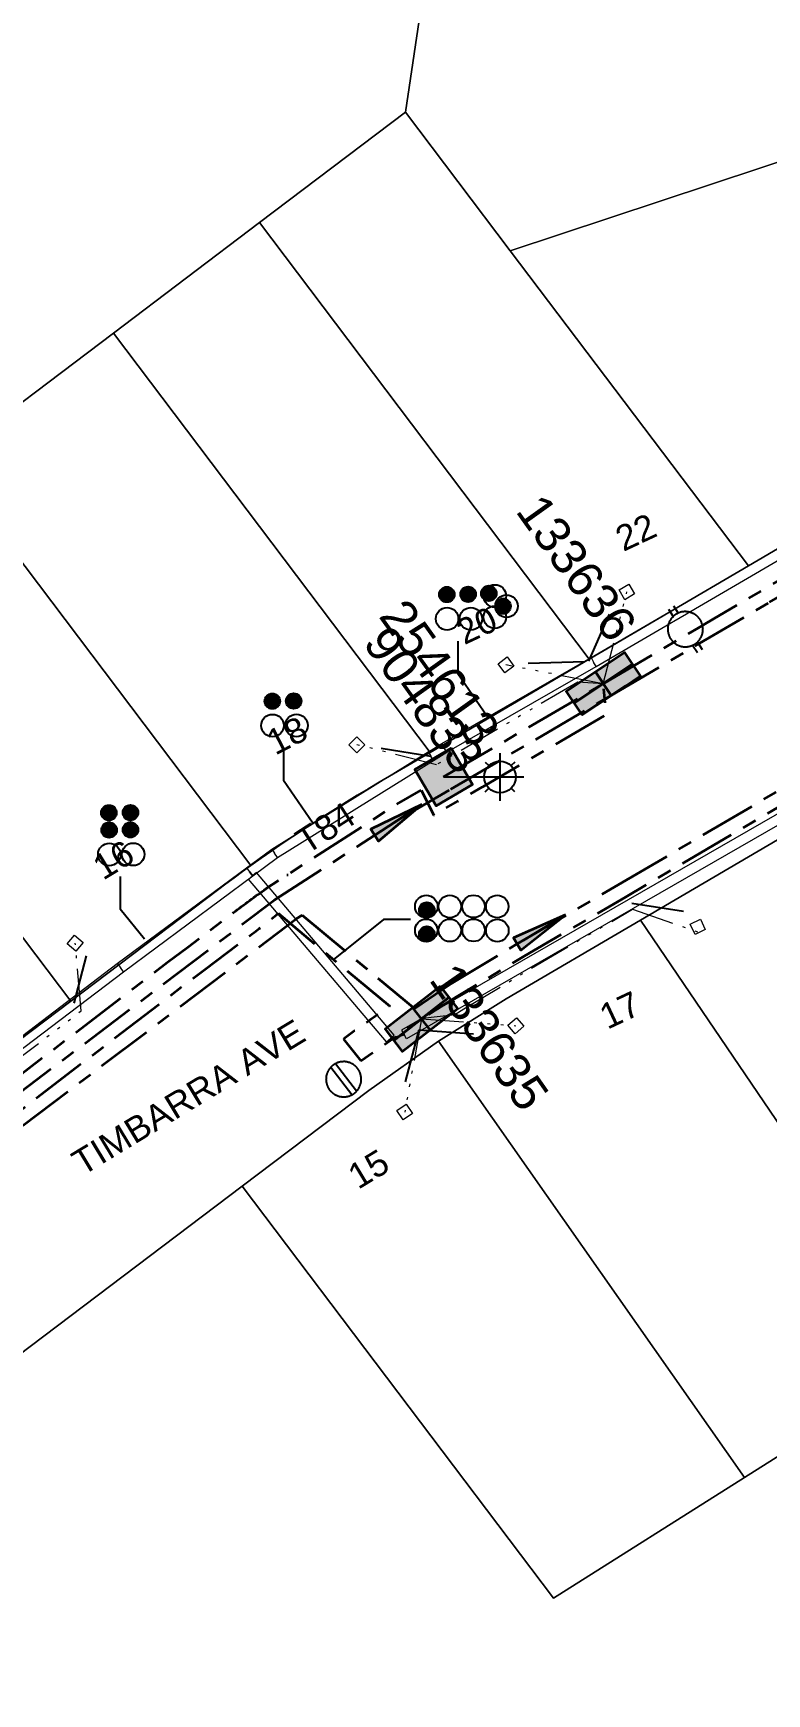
# Model space of a CAD drawing. Header units: metres. Extents: x 308278 to 310511, y 6271134 to 6272874.
# Drawn here: x 309153.4 to 309205.5, y 6272059.5 to 6272177.5 of the extents above; entities that cross this region are included whole.
import ezdxf
from ezdxf.enums import TextEntityAlignment as Align

# ---------------------------------------------------------------- set-up
doc = ezdxf.new("R2010")
doc.units = ezdxf.units.M
doc.set_wipeout_variables(frame=1)
for name, pattern in [('Cable Exist UG', [7, 4, -1, 1, -1]), ('DOT', [6.35, 0, -6.35]), ('PHANTOMX2', [6.6, 3, -0.75, 0.2, -0.75, 0.2, -0.75, 0.2, -0.75])]:
    doc.linetypes.add(name, pattern=pattern)
doc.layers.get('0').update_dxf_attribs({"color": 6})
for name, color, linetype, lineweight in [('_User Miscellaneous1', 30, 'Continuous', 13), ('_User_HV_Exist', 1, 'Continuous', 35), ('_User_LV_Exist', 5, 'Continuous', 35), ('_User_SL_Exist', 4, 'Continuous', 35), ('Cadastre Developer_SP_NEW', 92, 'Continuous', 15), ('Cadastre Land Parcels_SP_EXT', 118, 'Continuous', 15), ('Cadastre Roads_SP_EXT', 218, 'Continuous', 15), ('Mains_HV_EXT', 13, 'Continuous', 25), ('Mains_LV_EXT', 163, 'Continuous', 25), ('Mains_LV_SL_EXT', 135, 'Continuous', 25), ('Services_SP_EXT', 42, 'PHANTOMX2', 20)]:
    doc.layers.add(name, color=color, linetype=linetype, lineweight=lineweight)
for name, color, linetype in [('Duct_SP_EXT', 30, 'Continuous'), ('Equip_LV_EXT', 7, 'Continuous'), ('Equip_SP_SL_EXT', 7, 'Continuous'), ('SupportsUG_SP_LV_EXT', 7, 'Continuous'), ('SupportsUG_SP_LV_SL_EXT', 7, 'Continuous'), ('Trench_SP_EXT', 7, 'Continuous')]:
    doc.layers.add(name, color=color, linetype=linetype)
doc.styles.add('COLUMN_LABEL', font='arial.ttf', dxfattribs={"height": 2})
doc.styles.add('iecARIAL', font='arial.ttf', dxfattribs={"height": 2})
doc.styles.add('POLE_LABEL', font='arial.ttf', dxfattribs={"height": 2})
doc.styles.add('SL_LABEL', font='arial.ttf', dxfattribs={"height": 2})
doc.styles.get("Standard").update_dxf_attribs({"font": 'arial.ttf'})

# ---------------------------------------------------------------- blocks, each defined once
blk = doc.blocks.new('COLUMN_EXT')
blk.add_hatch(color=256).paths.add_polyline_path([(1.5, -1.5), (1.5, 1.5), (-1.5, 1.5), (-1.5, -1.5)])
blk.add_lwpolyline([(1.5, 1.5), (-1.5, 1.5), (-1.5, -1.5), (1.5, -1.5)], close=True)
at = {"flags": 9}
for tag, p in [('STREETNAME', (-1.81, 1.6)), ('LOCATION', (-1.81, 1.4)), ('SUBURB', (-1.81, 1.8)), ('LEGEND', (-1.81, 1.2)), ('NOTES', (-1.81, 2)), ('COLUMN_TYPE', (-1.81, 0.4)), ('OWNED_BY', (-1.81, 0.6)), ('USAGE', (-1.81, 1)), ('STATE', (-1.81, 0.8))]:
    blk.add_attdef(tag, text='', height=0.2, rotation=180, dxfattribs=at).set_placement(p, align=Align.MIDDLE_LEFT)
at = {"flags": 1}
blk.add_attdef('Z', (-1.81, 2.35), '', height=0.2, rotation=180, dxfattribs=at)
at = {"flags": 9}
for tag, style, p in [('STRUCTURE_PLANT_NUMBER', 'POLE_LABEL', (-1.81, -0.03)), ('STREET_CODE', 'COLUMN_LABEL', (-1.81, 0.2))]:
    blk.add_attdef(tag, text='', height=0.2, rotation=180, dxfattribs=dict(at, style=style)).set_placement(p, align=Align.MIDDLE_LEFT)
at = {"style": 'COLUMN_LABEL', "width": 0.9, "flags": 8}
blk.add_attdef('ASSET_NUM', text='', height=2, rotation=270, dxfattribs=at).set_placement((2, -4), align=Align.MIDDLE_LEFT)
blk = doc.blocks.new('PILLAR_EXT')
blk.add_hatch(color=256).paths.add_polyline_path([(-2.5, 1), (-2.5, -1), (2.5, -1), (2.5, 1)])
for p, q in [((-2.5, 0), (2.5, 0)), ((0, 1), (0, -1))]:
    blk.add_line(p, q)
at = {"ltscale": 10}
blk.add_line((2.5, 0), (-2.5, 0), dxfattribs=at)
blk.add_lwpolyline([(-2.5, -1), (-1.25, -1), (1.25, -1), (2.5, -1), (2.5, 1), (-2.5, 1)], close=True)
at = {"width": 0.9, "flags": 8}
blk.add_attdef('ASSET_NUM', text='', height=2, rotation=90, dxfattribs=at).set_placement((-2, 4), align=Align.MIDDLE_LEFT)
for tag, p, flags in [('OWNED_BY', (0, -0.2), 9), ('STATE', (0, -0.4), 9), ('SUPPORT_TYPE', (0, -0.6), 9), ('USAGE', (0, -0.8), 9), ('LEGEND', (0, -1), 9), ('LOCATION', (0, -1.2), 9), ('STREETNAME', (0, -1.8), 9), ('SUBURB', (0, -2), 1), ('NOTES', (0, -1.4), 9), ('PARENT', (0, -1.6), 9)]:
    blk.add_attdef(tag, p, '', height=0.2, dxfattribs=dict(flags=flags))
blk = doc.blocks.new('DUCT_EXT')
blk.add_circle((0, 0.8), 0.8)
at = {"flags": 1}
blk.add_attdef('Z', (0, 0), '', height=0.2, dxfattribs=at)
at = {"flags": 9}
for tag, p in [('DUCT_CODE', (0, 0)), ('XSECT_TYPE', (0, -0.2)), ('STATE', (0, -0.6)), ('FB_REFERENCE', (0, -0.4)), ('NOTES', (0, -0.8))]:
    blk.add_attdef(tag, text='', height=0.2, dxfattribs=at).set_placement(p, align=Align.MIDDLE_LEFT)
blk = doc.blocks.new('*U479')
at = {"transparency": 33554687, "flags": 9}
for tag, p in [('LRATECODE', (-7.4, 0)), ('LOUTREACHVOCAB', (-7.2, 0)), ('LOUTREACH', (-7, 0)), ('LANTNUMBER', (-6.6, 0)), ('LNEW', (-6.4, 0)), ('LMASTVOCAB', (-6.2, 0)), ('LMAST', (-6, 0)), ('LLAMPVOCAB', (-5.8, 0)), ('LLAMP', (-5.6, 0)), ('LEXIST', (-5.4, 0)), ('LCHARGE3PERCENT', (-5.2, 0)), ('LCHARGE3', (-5, 0)), ('LCHARGE2PERCENT', (-4.8, 0)), ('LCHARGE2', (-4.6, 0)), ('LCHARGE1PERCENT', (-4.4, 0)), ('LCHARGE1', (-4.2, 0)), ('LCATEGORY', (-4, 0)), ('LBRACKETVOCAB', (-3.8, 0)), ('LBRACKET', (-3.6, 0)), ('LKINGHEIGHT', (-3.4, 0)), ('CREPLACE', (-3.2, 0)), ('CREMOVE', (-3, 0)), ('CNUMBER', (-2.8, 0)), ('CNEW', (-2.6, 0)), ('CEXIST', (-2.4, 0)), ('USAGE', (-2.2, 0)), ('STATE', (-2, 0)), ('OWNED_BY', (-1.8, 0)), ('ORIENTATION', (-1.6, 0)), ('OPERATING_VOLTAGE', (-1.4, 0)), ('NO_PHASES', (-1.2, 0)), ('LANTERN_TYPE', (-1, 0)), ('LANTERN_PURPOSE', (-0.8, 0)), ('CONTROL_TYPE', (-0.6, 0)), ('CONSTRUCTED_VOLTAGE', (-0.4, 0))]:
    blk.add_attdef(tag, text='', height=0.001, rotation=270, dxfattribs=at).set_placement(p, align=Align.MIDDLE_LEFT)
at = {"transparency": 33554687, "style": 'SL_LABEL', "flags": 9}
blk.add_attdef('STREET_CODE', text='', height=0.001, rotation=270, dxfattribs=at).set_placement((0, 0), align=Align.MIDDLE_LEFT)
at = {"transparency": 33554687, "flags": 1}
blk.add_attdef('Z', (0, 0), '', height=0.001, rotation=270, dxfattribs=at)
at = {"transparency": 33554687, "width": 0.9}
blk.add_attdef('LNUMBER', text='', height=1, dxfattribs=at).set_placement((7, -1), align=Align.MIDDLE_LEFT)
at = {"transparency": 33554687, "flags": 9}
for tag, p in [('LREMOVE', (0, -7.6)), ('LREPLACE', (0, -7.8)), ('LTYPE', (0, -8)), ('LTYPEVOCAB', (0, -8.2)), ('LEGEND', (0, -8.4)), ('SUBURB', (0, -8.6)), ('STREETNAME', (0, -8.8)), ('LOCATION', (0, -9)), ('NOTES', (0, -9.2)), ('MAINTAINED_BY', (0, -9.86))]:
    blk.add_attdef(tag, text='', height=0.001, dxfattribs=at).set_placement(p, align=Align.MIDDLE_LEFT)
blk.add_attdef('OPERATED_BY', (0, -9.61), '', height=0.001, dxfattribs=at)
at = {"linetype": 'DOT', "transparency": 33554687}
blk.add_wipeout([(5.69, 0), (5.06, -1.06), (4, -1.69), (2.94, -1.06), (2.31, 0), (2.94, 1.06), (4, 1.69), (5.06, 1.06)], dxfattribs=at)
at = {"transparency": 33554687}
for p, q in [((4, 1.69), (4, 0)), ((0, 0), (4, 0)), ((2.94, 1.06), (3.2, 0.8)), ((5.06, 1.06), (4.8, 0.8)), ((2.94, -1.06), (3.2, -0.8)), ((4, 0), (5.69, 0)), ((4, 0), (4, -1.69)), ((5.06, -1.06), (4.8, -0.8))]:
    blk.add_line(p, q, dxfattribs=at)
blk.add_circle((4, 0), 1.12, dxfattribs=at)
blk = doc.blocks.new('CCP_EXT')
at = {"flags": 9}
for tag, p in [('STATE', (0, -1.8)), ('LEGEND', (0, -1.4)), ('LIFE_SUPPORT', (0, -1.6)), ('NOTES', (0, -2))]:
    blk.add_attdef(tag, text='', height=0.2, dxfattribs=at).set_placement(p, align=Align.MIDDLE_LEFT)
at = {"transparency": 33554687}
blk.add_wipeout([(0, 0.57), (0.57, 0), (0, -0.57), (-0.57, 0)], dxfattribs=at)
blk.add_lwpolyline([(-0.57, 0), (0, 0.57), (0.57, 0), (0, -0.57), (-0.57, 0)])
at = {"flags": 1}
blk.add_attdef('Z', (0, 0), '', height=0.2, dxfattribs=at)
at = {"flags": 9}
for tag, p in [('CCP_TYPE', (0, 0)), ('CONSTRUCTED_VOLTAGE', (0, -0.2)), ('OPERATING_VOLTAGE', (0, -0.6)), ('ORIENTATION', (0, -0.8)), ('OWNED_BY', (0, -1)), ('NO_PHASES', (0, -0.4)), ('USAGE', (0, -1.2))]:
    blk.add_attdef(tag, text='', height=0.2, dxfattribs=at).set_placement(p, align=Align.MIDDLE_LEFT)
blk = doc.blocks.new('LV_UG_LINKS_CLOSED_EXT')
at = {"layer": 'Equip_LV_EXT'}
for tag, flags, p in [('ACTUAL_STATUS', 9, (3, -2)), ('CONSTRUCTED_VOLTAGE', 9, (3, -2.2)), ('NO_PHASES', 9, (3, -2.4)), ('OPERATING_VOLTAGE', 9, (3, -2.6)), ('ORIENTATION', 9, (3, -2.8)), ('STATE', 9, (3, -3)), ('SWITCH_TYPE', 9, (3, -3.2)), ('USAGE', 9, (3, -3.4)), ('NOTES', 9, (3, -3.6)), ('OWNED_BY', 9, (3, -3.8)), ('OPERATED_BY', 9, (3, -4)), ('TYPE', 9, (3, -4.6)), ('Z', 1, (3, -4.8)), ('MAINTAINED_BY', 9, (3, -4.2)), ('NUMBER_OF_PHASES', 9, (3, -4.4))]:
    blk.add_attdef(tag, text='', height=0.2, dxfattribs=dict(at, flags=flags)).set_placement(p, align=Align.MIDDLE_LEFT)
at = {"transparency": 33554687}
blk.add_wipeout([(4, 1.25), (3.97, 1.25), (3.94, 1.25), (3.91, 1.25), (3.88, 1.24), (3.85, 1.24), (3.82, 1.24), (3.79, 1.23), (3.76, 1.23), (3.73, 1.22), (3.7, 1.21), (3.67, 1.2), (3.64, 1.2), (3.61, 1.19), (3.58, 1.18), (3.55, 1.17), (3.52, 1.15), (3.49, 1.14), (3.47, 1.13), (3.44, 1.12), (3.41, 1.1), (3.38, 1.09), (3.36, 1.07), (3.33, 1.06), (3.31, 1.04), (3.28, 1.02), (3.26, 1), (3.23, 0.99), (3.21, 0.97), (3.18, 0.95), (3.16, 0.93), (3.14, 0.91), (3.12, 0.88), (3.09, 0.86), (3.07, 0.84), (3.05, 0.82), (3.03, 0.79), (3.01, 0.77), (3, 0.74), (2.98, 0.72), (2.96, 0.69), (2.94, 0.67), (2.93, 0.64), (2.91, 0.62), (2.9, 0.59), (2.88, 0.56), (2.87, 0.53), (2.86, 0.51), (2.85, 0.48), (2.83, 0.45), (2.82, 0.42), (2.81, 0.39), (2.8, 0.36), (2.8, 0.33), (2.79, 0.3), (2.78, 0.27), (2.77, 0.24), (2.77, 0.21), (2.76, 0.18), (2.76, 0.15), (2.76, 0.12), (2.75, 0.09), (2.75, 0.06), (2.75, 0.03), (2.75, 0), (2.75, -0.03), (2.75, -0.06), (2.75, -0.09), (2.76, -0.12), (2.76, -0.15), (2.76, -0.18), (2.77, -0.21), (2.77, -0.24), (2.78, -0.27), (2.79, -0.3), (2.8, -0.33), (2.8, -0.36), (2.81, -0.39), (2.82, -0.42), (2.83, -0.45), (2.85, -0.48), (2.86, -0.51), (2.87, -0.53), (2.88, -0.56), (2.9, -0.59), (2.91, -0.62), (2.93, -0.64), (2.94, -0.67), (2.96, -0.69), (2.98, -0.72), (3, -0.74), (3.01, -0.77), (3.03, -0.79), (3.05, -0.82), (3.07, -0.84), (3.09, -0.86), (3.12, -0.88), (3.14, -0.91), (3.16, -0.93), (3.18, -0.95), (3.21, -0.97), (3.23, -0.99), (3.26, -1), (3.28, -1.02), (3.31, -1.04), (3.33, -1.06), (3.36, -1.07), (3.38, -1.09), (3.41, -1.1), (3.44, -1.12), (3.47, -1.13), (3.49, -1.14), (3.52, -1.15), (3.55, -1.17), (3.58, -1.18), (3.61, -1.19), (3.64, -1.2), (3.67, -1.2), (3.7, -1.21), (3.73, -1.22), (3.76, -1.23), (3.79, -1.23), (3.82, -1.24), (3.85, -1.24), (3.88, -1.24), (3.91, -1.25), (3.94, -1.25), (3.97, -1.25), (4, -1.25), (4.03, -1.25), (4.06, -1.25), (4.09, -1.25), (4.12, -1.24), (4.15, -1.24), (4.18, -1.24), (4.21, -1.23), (4.24, -1.23), (4.27, -1.22), (4.3, -1.21), (4.33, -1.2), (4.36, -1.2), (4.39, -1.19), (4.42, -1.18), (4.45, -1.17), (4.48, -1.15), (4.51, -1.14), (4.53, -1.13), (4.56, -1.12), (4.59, -1.1), (4.62, -1.09), (4.64, -1.07), (4.67, -1.06), (4.69, -1.04), (4.72, -1.02), (4.74, -1), (4.77, -0.99), (4.79, -0.97), (4.82, -0.95), (4.84, -0.93), (4.86, -0.91), (4.88, -0.88), (4.91, -0.86), (4.93, -0.84), (4.95, -0.82), (4.97, -0.79), (4.99, -0.77), (5, -0.74), (5.02, -0.72), (5.04, -0.69), (5.06, -0.67), (5.07, -0.64), (5.09, -0.62), (5.1, -0.59), (5.12, -0.56), (5.13, -0.53), (5.14, -0.51), (5.15, -0.48), (5.17, -0.45), (5.18, -0.42), (5.19, -0.39), (5.2, -0.36), (5.2, -0.33), (5.21, -0.3), (5.22, -0.27), (5.23, -0.24), (5.23, -0.21), (5.24, -0.18), (5.24, -0.15), (5.24, -0.12), (5.25, -0.09), (5.25, -0.06), (5.25, -0.03), (5.25, 0), (5.25, 0.03), (5.25, 0.06), (5.25, 0.09), (5.24, 0.12), (5.24, 0.15), (5.24, 0.18), (5.23, 0.21), (5.23, 0.24), (5.22, 0.27), (5.21, 0.3), (5.2, 0.33), (5.2, 0.36), (5.19, 0.39), (5.18, 0.42), (5.17, 0.45), (5.15, 0.48), (5.14, 0.51), (5.13, 0.53), (5.12, 0.56), (5.1, 0.59), (5.09, 0.62), (5.07, 0.64), (5.06, 0.67), (5.04, 0.69), (5.02, 0.72), (5, 0.74), (4.99, 0.77), (4.97, 0.79), (4.95, 0.82), (4.93, 0.84), (4.91, 0.86), (4.88, 0.88), (4.86, 0.91), (4.84, 0.93), (4.82, 0.95), (4.79, 0.97), (4.77, 0.99), (4.74, 1), (4.72, 1.02), (4.69, 1.04), (4.67, 1.06), (4.64, 1.07), (4.62, 1.09), (4.59, 1.1), (4.56, 1.12), (4.53, 1.13), (4.51, 1.14), (4.48, 1.15), (4.45, 1.17), (4.42, 1.18), (4.39, 1.19), (4.36, 1.2), (4.33, 1.2), (4.3, 1.21), (4.27, 1.22), (4.24, 1.23), (4.21, 1.23), (4.18, 1.24), (4.15, 1.24), (4.12, 1.24), (4.09, 1.25), (4.06, 1.25), (4.03, 1.25)], dxfattribs=at).dxf.layer = 'Equip_LV_EXT'
at = {"layer": 'Equip_LV_EXT'}
for p, q in [((3.79, 1.23), (3.79, -1.23)), ((4.21, 1.23), (4.21, -1.23))]:
    blk.add_line(p, q, dxfattribs=at)
at = {"layer": 'Equip_LV_EXT', "flags": 128}
blk.add_lwpolyline([(4, 1.25), (3.97, 1.25), (3.94, 1.25), (3.91, 1.25), (3.88, 1.24), (3.85, 1.24), (3.82, 1.24), (3.79, 1.23), (3.76, 1.23), (3.73, 1.22), (3.7, 1.21), (3.67, 1.2), (3.64, 1.2), (3.61, 1.19), (3.58, 1.18), (3.55, 1.17), (3.52, 1.15), (3.49, 1.14), (3.47, 1.13), (3.44, 1.12), (3.41, 1.1), (3.38, 1.09), (3.36, 1.07), (3.33, 1.06), (3.31, 1.04), (3.28, 1.02), (3.26, 1), (3.23, 0.99), (3.21, 0.97), (3.18, 0.95), (3.16, 0.93), (3.14, 0.91), (3.12, 0.88), (3.09, 0.86), (3.07, 0.84), (3.05, 0.82), (3.03, 0.79), (3.01, 0.77), (3, 0.74), (2.98, 0.72), (2.96, 0.69), (2.94, 0.67), (2.93, 0.64), (2.91, 0.62), (2.9, 0.59), (2.88, 0.56), (2.87, 0.53), (2.86, 0.51), (2.85, 0.48), (2.83, 0.45), (2.82, 0.42), (2.81, 0.39), (2.8, 0.36), (2.8, 0.33), (2.79, 0.3), (2.78, 0.27), (2.77, 0.24), (2.77, 0.21), (2.76, 0.18), (2.76, 0.15), (2.76, 0.12), (2.75, 0.09), (2.75, 0.06), (2.75, 0.03), (2.75, 0), (2.75, -0.03), (2.75, -0.06), (2.75, -0.09), (2.76, -0.12), (2.76, -0.15), (2.76, -0.18), (2.77, -0.21), (2.77, -0.24), (2.78, -0.27), (2.79, -0.3), (2.8, -0.33), (2.8, -0.36), (2.81, -0.39), (2.82, -0.42), (2.83, -0.45), (2.85, -0.48), (2.86, -0.51), (2.87, -0.53), (2.88, -0.56), (2.9, -0.59), (2.91, -0.62), (2.93, -0.64), (2.94, -0.67), (2.96, -0.69), (2.98, -0.72), (3, -0.74), (3.01, -0.77), (3.03, -0.79), (3.05, -0.82), (3.07, -0.84), (3.09, -0.86), (3.12, -0.88), (3.14, -0.91), (3.16, -0.93), (3.18, -0.95), (3.21, -0.97), (3.23, -0.99), (3.26, -1), (3.28, -1.02), (3.31, -1.04), (3.33, -1.06), (3.36, -1.07), (3.38, -1.09), (3.41, -1.1), (3.44, -1.12), (3.47, -1.13), (3.49, -1.14), (3.52, -1.15), (3.55, -1.17), (3.58, -1.18), (3.61, -1.19), (3.64, -1.2), (3.67, -1.2), (3.7, -1.21), (3.73, -1.22), (3.76, -1.23), (3.79, -1.23), (3.82, -1.24), (3.85, -1.24), (3.88, -1.24), (3.91, -1.25), (3.94, -1.25), (3.97, -1.25), (4, -1.25), (4.03, -1.25), (4.06, -1.25), (4.09, -1.25), (4.12, -1.24), (4.15, -1.24), (4.18, -1.24), (4.21, -1.23), (4.24, -1.23), (4.27, -1.22), (4.3, -1.21), (4.33, -1.2), (4.36, -1.2), (4.39, -1.19), (4.42, -1.18), (4.45, -1.17), (4.48, -1.15), (4.51, -1.14), (4.53, -1.13), (4.56, -1.12), (4.59, -1.1), (4.62, -1.09), (4.64, -1.07), (4.67, -1.06), (4.69, -1.04), (4.72, -1.02), (4.74, -1), (4.77, -0.99), (4.79, -0.97), (4.82, -0.95), (4.84, -0.93), (4.86, -0.91), (4.88, -0.88), (4.91, -0.86), (4.93, -0.84), (4.95, -0.82), (4.97, -0.79), (4.99, -0.77), (5, -0.74), (5.02, -0.72), (5.04, -0.69), (5.06, -0.67), (5.07, -0.64), (5.09, -0.62), (5.1, -0.59), (5.12, -0.56), (5.13, -0.53), (5.14, -0.51), (5.15, -0.48), (5.17, -0.45), (5.18, -0.42), (5.19, -0.39), (5.2, -0.36), (5.2, -0.33), (5.21, -0.3), (5.22, -0.27), (5.23, -0.24), (5.23, -0.21), (5.24, -0.18), (5.24, -0.15), (5.24, -0.12), (5.25, -0.09), (5.25, -0.06), (5.25, -0.03), (5.25, 0), (5.25, 0.03), (5.25, 0.06), (5.25, 0.09), (5.24, 0.12), (5.24, 0.15), (5.24, 0.18), (5.23, 0.21), (5.23, 0.24), (5.22, 0.27), (5.21, 0.3), (5.2, 0.33), (5.2, 0.36), (5.19, 0.39), (5.18, 0.42), (5.17, 0.45), (5.15, 0.48), (5.14, 0.51), (5.13, 0.53), (5.12, 0.56), (5.1, 0.59), (5.09, 0.62), (5.07, 0.64), (5.06, 0.67), (5.04, 0.69), (5.02, 0.72), (5, 0.74), (4.99, 0.77), (4.97, 0.79), (4.95, 0.82), (4.93, 0.84), (4.91, 0.86), (4.88, 0.88), (4.86, 0.91), (4.84, 0.93), (4.82, 0.95), (4.79, 0.97), (4.77, 0.99), (4.74, 1), (4.72, 1.02), (4.69, 1.04), (4.67, 1.06), (4.64, 1.07), (4.62, 1.09), (4.59, 1.1), (4.56, 1.12), (4.53, 1.13), (4.51, 1.14), (4.48, 1.15), (4.45, 1.17), (4.42, 1.18), (4.39, 1.19), (4.36, 1.2), (4.33, 1.2), (4.3, 1.21), (4.27, 1.22), (4.24, 1.23), (4.21, 1.23), (4.18, 1.24), (4.15, 1.24), (4.12, 1.24), (4.09, 1.25), (4.06, 1.25), (4.03, 1.25)], close=True, dxfattribs=at)
blk = doc.blocks.new('LV_UG_LINKS_OPEN_EXT')
at = {"layer": 'Equip_LV_EXT'}
for tag, height, flags, p in [('NO_PHASES', 0.167, 9, (3.17, -2)), ('OPERATING_VOLTAGE', 0.2, 9, (3, -2.6)), ('ORIENTATION', 0.2, 9, (3, -2.8)), ('STATE', 0.2, 9, (3, -3)), ('SWITCH_TYPE', 0.2, 9, (3, -3.2)), ('USAGE', 0.2, 9, (3, -3.4)), ('NOTES', 0.2, 9, (3, -3.6)), ('OWNED_BY', 0.2, 9, (3, -3.8)), ('OPERATED_BY', 0.2, 9, (3, -4)), ('TYPE', 0.2, 9, (3, -4.6)), ('Z', 0.2, 1, (3, -4.8)), ('MAINTAINED_BY', 0.2, 9, (3, -4.2)), ('NUMBER_OF_PHASES', 0.2, 9, (3, -4.4))]:
    blk.add_attdef(tag, text='', height=height, dxfattribs=dict(at, flags=flags)).set_placement(p, align=Align.MIDDLE_LEFT)
at = {"transparency": 33554687}
blk.add_wipeout([(4, 1.25), (3.97, 1.25), (3.94, 1.25), (3.91, 1.25), (3.88, 1.24), (3.85, 1.24), (3.82, 1.24), (3.79, 1.23), (3.76, 1.23), (3.73, 1.22), (3.7, 1.21), (3.67, 1.2), (3.64, 1.2), (3.61, 1.19), (3.58, 1.18), (3.55, 1.17), (3.52, 1.15), (3.49, 1.14), (3.47, 1.13), (3.44, 1.12), (3.41, 1.1), (3.38, 1.09), (3.36, 1.07), (3.33, 1.06), (3.31, 1.04), (3.28, 1.02), (3.26, 1), (3.23, 0.99), (3.21, 0.97), (3.18, 0.95), (3.16, 0.93), (3.14, 0.91), (3.12, 0.88), (3.09, 0.86), (3.07, 0.84), (3.05, 0.82), (3.03, 0.79), (3.01, 0.77), (3, 0.74), (2.98, 0.72), (2.96, 0.69), (2.94, 0.67), (2.93, 0.64), (2.91, 0.62), (2.9, 0.59), (2.88, 0.56), (2.87, 0.53), (2.86, 0.51), (2.85, 0.48), (2.83, 0.45), (2.82, 0.42), (2.81, 0.39), (2.8, 0.36), (2.8, 0.33), (2.79, 0.3), (2.78, 0.27), (2.77, 0.24), (2.77, 0.21), (2.76, 0.18), (2.76, 0.15), (2.76, 0.12), (2.75, 0.09), (2.75, 0.06), (2.75, 0.03), (2.75, 0), (2.75, -0.03), (2.75, -0.06), (2.75, -0.09), (2.76, -0.12), (2.76, -0.15), (2.76, -0.18), (2.77, -0.21), (2.77, -0.24), (2.78, -0.27), (2.79, -0.3), (2.8, -0.33), (2.8, -0.36), (2.81, -0.39), (2.82, -0.42), (2.83, -0.45), (2.85, -0.48), (2.86, -0.51), (2.87, -0.53), (2.88, -0.56), (2.9, -0.59), (2.91, -0.62), (2.93, -0.64), (2.94, -0.67), (2.96, -0.69), (2.98, -0.72), (3, -0.74), (3.01, -0.77), (3.03, -0.79), (3.05, -0.82), (3.07, -0.84), (3.09, -0.86), (3.12, -0.88), (3.14, -0.91), (3.16, -0.93), (3.18, -0.95), (3.21, -0.97), (3.23, -0.99), (3.26, -1), (3.28, -1.02), (3.31, -1.04), (3.33, -1.06), (3.36, -1.07), (3.38, -1.09), (3.41, -1.1), (3.44, -1.12), (3.47, -1.13), (3.49, -1.14), (3.52, -1.15), (3.55, -1.17), (3.58, -1.18), (3.61, -1.19), (3.64, -1.2), (3.67, -1.2), (3.7, -1.21), (3.73, -1.22), (3.76, -1.23), (3.79, -1.23), (3.82, -1.24), (3.85, -1.24), (3.88, -1.24), (3.91, -1.25), (3.94, -1.25), (3.97, -1.25), (4, -1.25), (4.03, -1.25), (4.06, -1.25), (4.09, -1.25), (4.12, -1.24), (4.15, -1.24), (4.18, -1.24), (4.21, -1.23), (4.24, -1.23), (4.27, -1.22), (4.3, -1.21), (4.33, -1.2), (4.36, -1.2), (4.39, -1.19), (4.42, -1.18), (4.45, -1.17), (4.48, -1.15), (4.51, -1.14), (4.53, -1.13), (4.56, -1.12), (4.59, -1.1), (4.62, -1.09), (4.64, -1.07), (4.67, -1.06), (4.69, -1.04), (4.72, -1.02), (4.74, -1), (4.77, -0.99), (4.79, -0.97), (4.82, -0.95), (4.84, -0.93), (4.86, -0.91), (4.88, -0.88), (4.91, -0.86), (4.93, -0.84), (4.95, -0.82), (4.97, -0.79), (4.99, -0.77), (5, -0.74), (5.02, -0.72), (5.04, -0.69), (5.06, -0.67), (5.07, -0.64), (5.09, -0.62), (5.1, -0.59), (5.12, -0.56), (5.13, -0.53), (5.14, -0.51), (5.15, -0.48), (5.17, -0.45), (5.18, -0.42), (5.19, -0.39), (5.2, -0.36), (5.2, -0.33), (5.21, -0.3), (5.22, -0.27), (5.23, -0.24), (5.23, -0.21), (5.24, -0.18), (5.24, -0.15), (5.24, -0.12), (5.25, -0.09), (5.25, -0.06), (5.25, -0.03), (5.25, 0), (5.25, 0.03), (5.25, 0.06), (5.25, 0.09), (5.24, 0.12), (5.24, 0.15), (5.24, 0.18), (5.23, 0.21), (5.23, 0.24), (5.22, 0.27), (5.21, 0.3), (5.2, 0.33), (5.2, 0.36), (5.19, 0.39), (5.18, 0.42), (5.17, 0.45), (5.15, 0.48), (5.14, 0.51), (5.13, 0.53), (5.12, 0.56), (5.1, 0.59), (5.09, 0.62), (5.07, 0.64), (5.06, 0.67), (5.04, 0.69), (5.02, 0.72), (5, 0.74), (4.99, 0.77), (4.97, 0.79), (4.95, 0.82), (4.93, 0.84), (4.91, 0.86), (4.88, 0.88), (4.86, 0.91), (4.84, 0.93), (4.82, 0.95), (4.79, 0.97), (4.77, 0.99), (4.74, 1), (4.72, 1.02), (4.69, 1.04), (4.67, 1.06), (4.64, 1.07), (4.62, 1.09), (4.59, 1.1), (4.56, 1.12), (4.53, 1.13), (4.51, 1.14), (4.48, 1.15), (4.45, 1.17), (4.42, 1.18), (4.39, 1.19), (4.36, 1.2), (4.33, 1.2), (4.3, 1.21), (4.27, 1.22), (4.24, 1.23), (4.21, 1.23), (4.18, 1.24), (4.15, 1.24), (4.12, 1.24), (4.09, 1.25), (4.06, 1.25), (4.03, 1.25)], dxfattribs=at).dxf.layer = 'Equip_LV_EXT'
at = {"layer": 'Equip_LV_EXT'}
for p, q in [((3.79, 1.86), (3.79, 1.23)), ((4.21, 1.86), (4.21, 1.23)), ((3.79, -1.23), (3.79, -1.86)), ((4.21, -1.23), (4.21, -1.86))]:
    blk.add_line(p, q, dxfattribs=at)
at = {"layer": 'Equip_LV_EXT', "flags": 128}
blk.add_lwpolyline([(4, 1.25), (3.97, 1.25), (3.94, 1.25), (3.91, 1.25), (3.88, 1.24), (3.85, 1.24), (3.82, 1.24), (3.79, 1.23), (3.76, 1.23), (3.73, 1.22), (3.7, 1.21), (3.67, 1.2), (3.64, 1.2), (3.61, 1.19), (3.58, 1.18), (3.55, 1.17), (3.52, 1.15), (3.49, 1.14), (3.47, 1.13), (3.44, 1.12), (3.41, 1.1), (3.38, 1.09), (3.36, 1.07), (3.33, 1.06), (3.31, 1.04), (3.28, 1.02), (3.26, 1), (3.23, 0.99), (3.21, 0.97), (3.18, 0.95), (3.16, 0.93), (3.14, 0.91), (3.12, 0.88), (3.09, 0.86), (3.07, 0.84), (3.05, 0.82), (3.03, 0.79), (3.01, 0.77), (3, 0.74), (2.98, 0.72), (2.96, 0.69), (2.94, 0.67), (2.93, 0.64), (2.91, 0.62), (2.9, 0.59), (2.88, 0.56), (2.87, 0.53), (2.86, 0.51), (2.85, 0.48), (2.83, 0.45), (2.82, 0.42), (2.81, 0.39), (2.8, 0.36), (2.8, 0.33), (2.79, 0.3), (2.78, 0.27), (2.77, 0.24), (2.77, 0.21), (2.76, 0.18), (2.76, 0.15), (2.76, 0.12), (2.75, 0.09), (2.75, 0.06), (2.75, 0.03), (2.75, 0), (2.75, -0.03), (2.75, -0.06), (2.75, -0.09), (2.76, -0.12), (2.76, -0.15), (2.76, -0.18), (2.77, -0.21), (2.77, -0.24), (2.78, -0.27), (2.79, -0.3), (2.8, -0.33), (2.8, -0.36), (2.81, -0.39), (2.82, -0.42), (2.83, -0.45), (2.85, -0.48), (2.86, -0.51), (2.87, -0.53), (2.88, -0.56), (2.9, -0.59), (2.91, -0.62), (2.93, -0.64), (2.94, -0.67), (2.96, -0.69), (2.98, -0.72), (3, -0.74), (3.01, -0.77), (3.03, -0.79), (3.05, -0.82), (3.07, -0.84), (3.09, -0.86), (3.12, -0.88), (3.14, -0.91), (3.16, -0.93), (3.18, -0.95), (3.21, -0.97), (3.23, -0.99), (3.26, -1), (3.28, -1.02), (3.31, -1.04), (3.33, -1.06), (3.36, -1.07), (3.38, -1.09), (3.41, -1.1), (3.44, -1.12), (3.47, -1.13), (3.49, -1.14), (3.52, -1.15), (3.55, -1.17), (3.58, -1.18), (3.61, -1.19), (3.64, -1.2), (3.67, -1.2), (3.7, -1.21), (3.73, -1.22), (3.76, -1.23), (3.79, -1.23), (3.82, -1.24), (3.85, -1.24), (3.88, -1.24), (3.91, -1.25), (3.94, -1.25), (3.97, -1.25), (4, -1.25), (4.03, -1.25), (4.06, -1.25), (4.09, -1.25), (4.12, -1.24), (4.15, -1.24), (4.18, -1.24), (4.21, -1.23), (4.24, -1.23), (4.27, -1.22), (4.3, -1.21), (4.33, -1.2), (4.36, -1.2), (4.39, -1.19), (4.42, -1.18), (4.45, -1.17), (4.48, -1.15), (4.51, -1.14), (4.53, -1.13), (4.56, -1.12), (4.59, -1.1), (4.62, -1.09), (4.64, -1.07), (4.67, -1.06), (4.69, -1.04), (4.72, -1.02), (4.74, -1), (4.77, -0.99), (4.79, -0.97), (4.82, -0.95), (4.84, -0.93), (4.86, -0.91), (4.88, -0.88), (4.91, -0.86), (4.93, -0.84), (4.95, -0.82), (4.97, -0.79), (4.99, -0.77), (5, -0.74), (5.02, -0.72), (5.04, -0.69), (5.06, -0.67), (5.07, -0.64), (5.09, -0.62), (5.1, -0.59), (5.12, -0.56), (5.13, -0.53), (5.14, -0.51), (5.15, -0.48), (5.17, -0.45), (5.18, -0.42), (5.19, -0.39), (5.2, -0.36), (5.2, -0.33), (5.21, -0.3), (5.22, -0.27), (5.23, -0.24), (5.23, -0.21), (5.24, -0.18), (5.24, -0.15), (5.24, -0.12), (5.25, -0.09), (5.25, -0.06), (5.25, -0.03), (5.25, 0), (5.25, 0.03), (5.25, 0.06), (5.25, 0.09), (5.24, 0.12), (5.24, 0.15), (5.24, 0.18), (5.23, 0.21), (5.23, 0.24), (5.22, 0.27), (5.21, 0.3), (5.2, 0.33), (5.2, 0.36), (5.19, 0.39), (5.18, 0.42), (5.17, 0.45), (5.15, 0.48), (5.14, 0.51), (5.13, 0.53), (5.12, 0.56), (5.1, 0.59), (5.09, 0.62), (5.07, 0.64), (5.06, 0.67), (5.04, 0.69), (5.02, 0.72), (5, 0.74), (4.99, 0.77), (4.97, 0.79), (4.95, 0.82), (4.93, 0.84), (4.91, 0.86), (4.88, 0.88), (4.86, 0.91), (4.84, 0.93), (4.82, 0.95), (4.79, 0.97), (4.77, 0.99), (4.74, 1), (4.72, 1.02), (4.69, 1.04), (4.67, 1.06), (4.64, 1.07), (4.62, 1.09), (4.59, 1.1), (4.56, 1.12), (4.53, 1.13), (4.51, 1.14), (4.48, 1.15), (4.45, 1.17), (4.42, 1.18), (4.39, 1.19), (4.36, 1.2), (4.33, 1.2), (4.3, 1.21), (4.27, 1.22), (4.24, 1.23), (4.21, 1.23), (4.18, 1.24), (4.15, 1.24), (4.12, 1.24), (4.09, 1.25), (4.06, 1.25), (4.03, 1.25)], close=True, dxfattribs=at)
at = {"layer": 'Equip_LV_EXT', "flags": 9}
for tag, p in [('ACTUAL_STATUS', (3.17, -1.67)), ('CONSTRUCTED_VOLTAGE', (3.17, -1.83))]:
    blk.add_attdef(tag, text='', height=0.167, dxfattribs=at).set_placement(p, align=Align.MIDDLE_LEFT)
blk = doc.blocks.new('CABLE_LARGE_EXT')
h = blk.add_hatch(color=256)
edge = h.paths.add_edge_path()
edge.add_arc((0, 0.55), 0.55, 0, 360)
blk.add_circle((0, 0.55), 0.55)
at = {"flags": 1}
blk.add_attdef('Z', (0, 0), '', height=0.2, dxfattribs=at)
at = {"flags": 9}
for tag, p in [('COND_CODE', (0, 0)), ('STATE', (0, -0.4)), ('XSECT_SIZE', (0, -0.6)), ('FB_REFERENCE', (0, -0.2)), ('NOTES', (0, -0.8))]:
    blk.add_attdef(tag, text='', height=0.2, dxfattribs=at).set_placement(p, align=Align.MIDDLE_LEFT)
blk = doc.blocks.new('ARROW')
h = blk.add_hatch(color=256)
h.dxf.hatch_style = 1
h.paths.add_polyline_path([(-4, 0), (0, -0.5), (0, 0.5)])
blk.add_line((-0.5, 0), (-4, 0))
at = {"flags": 128}
blk.add_lwpolyline([(-4, 0), (0, -0.5), (0, 0.5)], close=True, dxfattribs=at)
blk.add_circle((0, 0), 0.0001)

msp = doc.modelspace()

# ---------------------------------------------------------------- linework, layer by layer
at = {"layer": '_User Miscellaneous1'}
for p, q in [((309193.018, 6272133.11), (309193.199, 6272132.799)), ((309193.02, 6272133.111), (309193.199, 6272132.799)), ((309193.379, 6272132.487), (309193.199, 6272132.799)), ((309193.381, 6272132.488), (309193.199, 6272132.799)), ((309168.548, 6272118.191), (309170.334, 6272119.513)), ((309168.977, 6272117.612), (309170.739, 6272118.917)), ((309170.334, 6272119.513), (309170.537, 6272119.215)), ((309170.739, 6272118.917), (309170.537, 6272119.215)), ((309159.359, 6272111.385), (309168.548, 6272118.191)), ((309168.548, 6272118.191), (309168.763, 6272117.901)), ((309168.548, 6272118.191), (309168.763, 6272117.901)), ((309168.977, 6272117.612), (309168.763, 6272117.901)), ((309168.977, 6272117.612), (309168.763, 6272117.901)), ((309169.241, 6272117.851), (309168.966, 6272117.618)), ((309179.039, 6272106.292), (309169.241, 6272117.851)), ((309159.791, 6272110.809), (309168.977, 6272117.612)), ((309168.691, 6272117.385), (309168.966, 6272117.618)), ((309178.489, 6272105.826), (309168.691, 6272117.385)), ((309144.028, 6272099.719), (309159.359, 6272111.385)), ((309144.464, 6272099.146), (309159.791, 6272110.809)), ((309159.359, 6272111.385), (309159.575, 6272111.097)), ((309159.791, 6272110.809), (309159.575, 6272111.097)), ((309178.489, 6272105.826), (309178.764, 6272106.059)), ((309179.039, 6272106.292), (309178.764, 6272106.059)), ((309179.556, 6272106.662), (309179.736, 6272106.35)), ((309179.915, 6272106.038), (309179.736, 6272106.35))]:
    msp.add_line(p, q, dxfattribs=at)
at = {"layer": 'Cadastre Developer_SP_NEW', "linetype": 'Continuous'}
msp.add_lwpolyline([(309147.102, 6272147.106), (309159.079, 6272156.156), (309169.46, 6272163.999), (309179.841, 6272171.842), (309181.934, 6272186.043), (309216.785, 6272187.968), (309222.522, 6272236.796), (309187.774, 6272240.946), (309189.881, 6272258.833), (309183.73, 6272276.917), (309181.215, 6272284.311), (309175.911, 6272280.304), (309163.835, 6272271.181), (309148.364, 6272259.492)], dxfattribs=at)
at = {"layer": 'Cadastre Land Parcels_SP_EXT', "linetype": 'Continuous'}
msp.add_lwpolyline([(309147.102, 6272147.106), (309159.079, 6272156.156), (309169.46, 6272163.999), (309179.841, 6272171.842), (309181.934, 6272186.043), (309216.785, 6272187.968), (309222.522, 6272236.796), (309187.774, 6272240.946), (309189.881, 6272258.833), (309183.73, 6272276.917), (309181.215, 6272284.311), (309175.911, 6272280.304), (309163.835, 6272271.181), (309148.364, 6272259.492)], dxfattribs=at)
for points in [[(309222.969, 6272173.805), (309216.434, 6272184.987), (309216.785, 6272187.968), (309181.934, 6272186.043), (309179.841, 6272171.842), (309187.282, 6272162.002), (309222.969, 6272173.805)], [(309229.643, 6272154.534), (309231.052, 6272159.975), (309222.969, 6272173.805), (309187.282, 6272162.002), (309204.195, 6272139.626), (309229.643, 6272154.534)], [(309204.195, 6272139.626), (309187.282, 6272162.002), (309179.841, 6272171.842), (309169.46, 6272163.999), (309192.89, 6272133.005), (309204.195, 6272139.626)], [(309192.89, 6272133.005), (309169.46, 6272163.999), (309159.079, 6272156.156), (309181.586, 6272126.383), (309192.89, 6272133.005)], [(309169.587, 6272118.867), (309170.33, 6272119.387), (309171.075, 6272119.9), (309171.826, 6272120.408), (309172.579, 6272120.911), (309173.338, 6272121.407), (309174.1, 6272121.897), (309174.865, 6272122.382), (309175.634, 6272122.862), (309176.407, 6272123.334), (309177.184, 6272123.801), (309177.963, 6272124.262), (309181.586, 6272126.383), (309159.079, 6272156.156), (309147.102, 6272147.106), (309168.848, 6272118.342), (309169.587, 6272118.867)], [(309166.487, 6272116.603), (309167.074, 6272117.043), (309167.662, 6272117.48), (309168.255, 6272117.912), (309168.848, 6272118.342), (309147.102, 6272147.106), (309134.325, 6272137.454), (309156.05, 6272108.717), (309166.487, 6272116.603)], [(309156.05, 6272108.717), (309134.325, 6272137.454), (309122.351, 6272128.401), (309144.073, 6272099.668), (309156.05, 6272108.717)], [(309230.511, 6272091.683), (309229.1, 6272094.092), (309221.002, 6272107.913), (309211.887, 6272123.462), (309196.534, 6272114.469), (309217.564, 6272083.508), (309230.511, 6272091.683)], [(309217.564, 6272083.508), (309196.534, 6272114.469), (309186.975, 6272108.869), (309182.178, 6272105.874), (309203.919, 6272074.891), (309217.564, 6272083.508)], [(309203.919, 6272074.891), (309182.178, 6272105.874), (309177.234, 6272102.369), (309168.24, 6272095.573), (309190.346, 6272066.32), (309203.919, 6272074.891)], [(309269.573, 6272094.182), (309267.364, 6272097.953), (309237.197, 6272080.271), (309230.511, 6272091.683), (309217.564, 6272083.508), (309203.919, 6272074.891), (309190.346, 6272066.32), (309168.24, 6272095.573), (309083.757, 6272031.744), (309082.978, 6272026.138), (309082.77, 6272025.999), (309153.962, 6271931.742), (309297.533, 6272040.309), (309288.784, 6272061.396), (309269.573, 6272094.182)]]:
    msp.add_lwpolyline(points, close=True, dxfattribs=at)
at = {"layer": 'Duct_SP_EXT'}
for points in [[(309183.554, 6272134.287), (309183.554, 6272131.992), (309185.639, 6272128.953)], [(309171.158, 6272126.71), (309171.158, 6272124.415), (309173.243, 6272121.376)], [(309159.561, 6272117.563), (309159.561, 6272115.268), (309161.3, 6272113.147)], [(309180.188, 6272114.516), (309178.268, 6272114.516), (309174.686, 6272111.648)]]:
    msp.add_lwpolyline(points, dxfattribs=at)
at = {"layer": 'Trench_SP_EXT', "linetype": 'Cable Exist UG'}
for points in [[(309168.966, 6272117.618), (309168.763, 6272117.901)], [(309178.764, 6272106.059), (309179.736, 6272106.35)], [(309179.835, 6272102.99), (309180.81, 6272106.673), (309184.657, 6272106.383)]]:
    msp.add_lwpolyline(points, dxfattribs=at)

# ---------------------------------------------------------------- block references
at = {"layer": '_User_HV_Exist', "rotation": 211.075337416903}
msp.add_blockref('ARROW', (309187.766, 6272112.775), dxfattribs=at)
at = {"layer": 'Duct_SP_EXT'}
for p, rotation in [((309185.376, 6272137.482), 270.4568547504928), ((309185.385, 6272135.97), 270.4568547504928), ((309186.217, 6272136.764), 270.4917972014002), ((309180.513, 6272115.443), 269.9999999999998), ((309182.189, 6272115.438), 269.9999999999998), ((309183.869, 6272115.446), 269.9999999999998), ((309185.555, 6272115.436), 269.9999999999998), ((309180.51, 6272113.746), 269.9999999999998), ((309182.191, 6272113.745), 269.9999999999998), ((309183.874, 6272113.747), 269.9999999999998), ((309185.558, 6272113.737), 269.9999999999998)]:
    msp.add_blockref('DUCT_EXT', p, dxfattribs=dict(at, rotation=rotation))
for name, p in [('DUCT_EXT', (309182.786, 6272135.059)), ('DUCT_EXT', (309184.484, 6272135.064)), ('CABLE_LARGE_EXT', (309170.374, 6272129.463)), ('CABLE_LARGE_EXT', (309171.889, 6272129.479)), ('DUCT_EXT', (309170.39, 6272127.482)), ('DUCT_EXT', (309172.088, 6272127.487)), ('CABLE_LARGE_EXT', (309158.763, 6272121.544)), ('CABLE_LARGE_EXT', (309160.292, 6272121.554)), ('CABLE_LARGE_EXT', (309158.777, 6272120.316)), ('CABLE_LARGE_EXT', (309160.292, 6272120.332)), ('DUCT_EXT', (309158.793, 6272118.335)), ('DUCT_EXT', (309160.491, 6272118.34)), ('CABLE_LARGE_EXT', (309181.348, 6272114.636)), ('CABLE_LARGE_EXT', (309181.352, 6272112.934))]:
    msp.add_blockref(name, p, dxfattribs=at)
at = {"layer": 'SupportsUG_SP_LV_EXT'}
ref = msp.add_blockref('PILLAR_EXT', (309193.885, 6272131.259), dxfattribs=dict(at, rotation=33.55977149522319))
ref.add_attrib('ASSET_NUM', '133636', dxfattribs={"layer": '0', "height": 2.5, "rotation": 305.51872, "style": 'iecARIAL'}).set_placement((309195.385, 6272134.759), align=Align.MIDDLE_RIGHT)
ref = msp.add_blockref('PILLAR_EXT', (309180.97, 6272107.461), dxfattribs=dict(at, rotation=217.8129559295438))
ref.add_attrib('ASSET_NUM', '133635', dxfattribs={"layer": '0', "height": 2.5, "rotation": 304.87902, "style": 'iecARIAL'}).set_placement((309182.47, 6272110.961), align=Align.MIDDLE_LEFT)
at = {"layer": 'SupportsUG_SP_LV_SL_EXT'}
ref = msp.add_blockref('COLUMN_EXT', (309182.546, 6272124.638), dxfattribs=dict(at, rotation=30.47601939134617))
ref.add_attrib('ASSET_NUM', '904833', dxfattribs={"layer": '0', "height": 2.5, "rotation": 305.58234, "style": 'COLUMN_LABEL'}).set_placement((309184.546, 6272125.388), align=Align.MIDDLE_RIGHT)

# ---------------------------------------------------------------- texts
at = {"layer": 'Cadastre Land Parcels_SP_EXT'}
for s, rotation, p in [('22', 25.05952, (309195.311, 6272140.609)), ('20', 25.06294, (309184.008, 6272133.988)), ('18', 27.25237, (309170.576, 6272126.141)), ('16', 31.21242, (309158.347, 6272117.258)), ('17', 25.06218, (309194.18, 6272106.677)), ('15', 31.21632, (309176.472, 6272095.308))]:
    msp.add_text(s, height=1.8, rotation=rotation, dxfattribs=at).set_placement(p)
at = {"layer": 'Cadastre Roads_SP_EXT'}
msp.add_text('TIMBARRA AVE', height=1.8, rotation=31.21106, dxfattribs=at).set_placement((309156.874, 6272096.275))
at = {"layer": 'Mains_LV_EXT'}
msp.add_text('T84', height=1.8, rotation=32.89927, dxfattribs=at).set_placement((309172.812, 6272119.09))

# ---------------------------------------------------------------- next in the draw order: block references
at = {"layer": 'Equip_SP_SL_EXT'}
ref = msp.add_blockref('*U479', (309182.546, 6272124.638), dxfattribs=at)
ref.add_attrib('ASSET_NUM', '254613', dxfattribs={"layer": '0', "height": 2.5, "rotation": 305.58234, "style": 'iecARIAL'}).set_placement((309184.046, 6272126.138), align=Align.BOTTOM_RIGHT)
at = {"layer": 'Services_SP_EXT'}
for p, rotation in [((309195.563, 6272137.773), 255.5597713395849), ((309200.597, 6272113.995), 160.8453523515342), ((309156.373, 6272112.826), 275.0201892461017), ((309187.679, 6272106.972), 175.8129557702179), ((309179.779, 6272100.841), 79.81295576098645)]:
    msp.add_blockref('CCP_EXT', p, dxfattribs=dict(at, rotation=rotation))
msp.add_blockref('CCP_EXT', (309176.383, 6272126.925), dxfattribs=at)

# ---------------------------------------------------------------- next in the draw order: linework, layer by layer
at = {"layer": '_User Miscellaneous1'}
for p, q in [((309170.334, 6272119.513), (309181.455, 6272126.421)), ((309181.455, 6272126.421), (309181.645, 6272126.115)), ((309181.457, 6272126.422), (309182.408, 6272127.007)), ((309181.457, 6272126.422), (309181.645, 6272126.115)), ((309181.835, 6272125.809), (309181.645, 6272126.115)), ((309181.834, 6272125.808), (309181.645, 6272126.115)), ((309181.834, 6272125.808), (309182.777, 6272126.388)), ((309182.408, 6272127.007), (309182.592, 6272126.698)), ((309182.777, 6272126.388), (309182.592, 6272126.698)), ((309170.739, 6272118.917), (309181.835, 6272125.809)), ((309207.014, 6272122.454), (309179.556, 6272106.662)), ((309207.375, 6272121.831), (309179.915, 6272106.038))]:
    msp.add_line(p, q, dxfattribs=at)
at = {"layer": '_User_SL_Exist', "linetype": 'Cable Exist UG', "flags": 128}
msp.add_lwpolyline([(309182.546, 6272124.638), (309193.884, 6272131.259)], dxfattribs=at)
at = {"layer": 'Cadastre Developer_SP_NEW', "linetype": 'Continuous'}
for points in [[(309166.487, 6272116.603), (309167.074, 6272117.043), (309167.662, 6272117.48), (309168.255, 6272117.912), (309168.848, 6272118.342), (309147.102, 6272147.106), (309134.325, 6272137.454), (309156.05, 6272108.717), (309166.487, 6272116.603)], [(309156.05, 6272108.717), (309134.325, 6272137.454), (309122.351, 6272128.401), (309144.073, 6272099.668), (309156.05, 6272108.717)]]:
    msp.add_lwpolyline(points, close=True, dxfattribs=at)
at = {"layer": 'Cadastre Roads_SP_EXT', "linetype": 'Continuous'}
msp.add_lwpolyline([(309083.757, 6272031.744), (309168.24, 6272095.572), (309177.234, 6272102.369), (309182.178, 6272105.874), (309186.975, 6272108.869), (309196.534, 6272114.469), (309211.887, 6272123.462)], dxfattribs=at)
at = {"layer": 'Mains_LV_SL_EXT', "linetype": 'Cable Exist UG'}
msp.add_lwpolyline([(309182.546, 6272124.638), (309193.884, 6272131.259)], dxfattribs=at)
at = {"layer": 'Services_SP_EXT'}
for points in [[(309193.884, 6272131.259), (309195.563, 6272137.773)], [(309193.884, 6272131.259), (309192.072, 6272131.359), (309192.072, 6272131.359), (309182.042, 6272125.502), (309176.383, 6272126.925)], [(309181.051, 6272107.514), (309183.348, 6272107.765), (309183.348, 6272107.765), (309183.984, 6272108.161), (309188.786, 6272111.054), (309195.962, 6272115.241), (309200.846, 6272113.544)], [(309145.278, 6272098.008), (309146.128, 6272099.901), (309146.128, 6272099.901), (309156.795, 6272108.025), (309156.373, 6272112.826)], [(309180.97, 6272107.461), (309179.779, 6272100.841)], [(309180.97, 6272107.461), (309187.679, 6272106.972)]]:
    msp.add_lwpolyline(points, dxfattribs=at)
at = {"layer": 'Trench_SP_EXT', "linetype": 'Cable Exist UG'}
for points in [[(309188.557, 6272132.72), (309192.862, 6272132.849), (309194.318, 6272136.187)], [(309178.107, 6272126.69), (309181.645, 6272126.115)], [(309199.588, 6272115.088), (309195.919, 6272115.657)], [(309157.148, 6272111.934), (309156.273, 6272108.584)]]:
    msp.add_lwpolyline(points, dxfattribs=at)

# ---------------------------------------------------------------- next in the draw order: block references
at = {"layer": '_User_HV_Exist', "rotation": 212.9236948357319}
msp.add_blockref('ARROW', (309177.638, 6272120.499), dxfattribs=at)
at = {"layer": '_User_LV_Exist'}
ref = msp.add_blockref('PILLAR_EXT', (309180.97, 6272107.461), dxfattribs=dict(at, rotation=217.8129559295438))
ref.add_attrib('ASSET_NUM', '133635', dxfattribs={"layer": '0', "height": 2.5, "rotation": 304.87902, "style": 'iecARIAL'}).set_placement((309182.47, 6272110.961), align=Align.MIDDLE_LEFT)
at = {"layer": '_User_SL_Exist'}
ref = msp.add_blockref('COLUMN_EXT', (309182.546, 6272124.638), dxfattribs=dict(at, rotation=30.47601939134617))
ref.add_attrib('ASSET_NUM', '904833', dxfattribs={"layer": '0', "height": 2.5, "rotation": 305.58234, "style": 'COLUMN_LABEL'}).set_placement((309184.546, 6272125.388), align=Align.MIDDLE_RIGHT)
at = {"layer": 'Duct_SP_EXT'}
for p in [(309182.77, 6272137.04), (309184.285, 6272137.056), (309185.756, 6272137.121)]:
    msp.add_blockref('CABLE_LARGE_EXT', p, dxfattribs=at)
at = {"layer": 'Duct_SP_EXT', "rotation": 269.7205106192164}
msp.add_blockref('CABLE_LARGE_EXT', (309186.217, 6272136.764), dxfattribs=at)
at = {"layer": 'Services_SP_EXT', "rotation": 351.5597713196424}
msp.add_blockref('CCP_EXT', (309186.973, 6272132.595), dxfattribs=at)

# ---------------------------------------------------------------- next in the draw order: linework, layer by layer
at = {"layer": '_User Miscellaneous1'}
for p, q in [((309182.408, 6272127.007), (309193.02, 6272133.111)), ((309182.777, 6272126.388), (309193.379, 6272132.487))]:
    msp.add_line(p, q, dxfattribs=at)
at = {"layer": 'Cadastre Roads_SP_EXT', "linetype": 'Continuous'}
msp.add_lwpolyline([(309229.643, 6272154.534), (309204.195, 6272139.626), (309192.89, 6272133.005), (309181.586, 6272126.383), (309177.963, 6272124.262), (309177.184, 6272123.801), (309176.407, 6272123.334), (309175.634, 6272122.862), (309174.865, 6272122.382), (309174.1, 6272121.897), (309173.338, 6272121.407), (309172.579, 6272120.911), (309171.826, 6272120.408), (309171.075, 6272119.9), (309170.33, 6272119.387), (309169.587, 6272118.867), (309168.848, 6272118.342), (309168.255, 6272117.912), (309167.662, 6272117.48), (309167.074, 6272117.043), (309166.487, 6272116.603), (309156.05, 6272108.717), (309144.072, 6272099.669)], dxfattribs=at)
at = {"layer": 'Services_SP_EXT'}
msp.add_lwpolyline([(309193.884, 6272131.259), (309186.973, 6272132.595)], dxfattribs=at)

# ---------------------------------------------------------------- next in the draw order: block references
at = {"layer": '_User_LV_Exist'}
ref = msp.add_blockref('PILLAR_EXT', (309193.885, 6272131.259), dxfattribs=dict(at, rotation=33.55977149522319))
ref.add_attrib('ASSET_NUM', '133636', dxfattribs={"layer": '0', "height": 2.5, "rotation": 305.51872, "style": 'iecARIAL'}).set_placement((309195.385, 6272134.759), align=Align.MIDDLE_RIGHT)

# ---------------------------------------------------------------- next in the draw order: block references
at = {"layer": 'Equip_LV_EXT'}
for name, p, rotation in [('LV_UG_LINKS_OPEN_EXT', (309196.384, 6272132.917), 33.55977149522319), ('LV_UG_LINKS_CLOSED_EXT', (309178.6, 6272105.622), 217.8129559295438)]:
    msp.add_blockref(name, p, dxfattribs=dict(at, rotation=rotation))

# ---------------------------------------------------------------- next in the draw order: linework, layer by layer
at = {"layer": '_User Miscellaneous1'}
for p, q in [((309193.018, 6272133.11), (309207.024, 6272141.277)), ((309193.381, 6272132.488), (309207.383, 6272140.654))]:
    msp.add_line(p, q, dxfattribs=at)
at = {"layer": '_User_HV_Exist', "linetype": 'Cable Exist UG'}
for points in [[(309073.681, 6272094.128), (309083.327, 6272081.363), (309059.393, 6272063.276), (309053.364, 6272071.255), (309050.97, 6272069.446), (309047.937, 6272067.153), (309047.937, 6272067.153), (309065.751, 6272043.969), (309073.821, 6272042.874), (309086.772, 6272052.642), (309089.081, 6272054.378), (309089.081, 6272054.378), (309134.703, 6272088.828), (309170.496, 6272115.875), (309179.484, 6272121.694), (309183.05, 6272123.774), (309194.388, 6272130.395), (309205.704, 6272137.037), (309232.218, 6272152.573), (309233.723, 6272159.489), (309234.093, 6272160.728), (309232.85, 6272162.865)], [(309046.34, 6272065.948), (309064.654, 6272042.104), (309074.335, 6272040.782), (309087.956, 6272051.029), (309090.283, 6272052.78), (309135.905, 6272087.229), (309172.057, 6272114.553), (309172.483, 6272114.829), (309180.467, 6272108.201), (309180.467, 6272108.201), (309182.94, 6272109.866), (309187.766, 6272112.775), (309194.954, 6272116.968), (309210.427, 6272126.07), (309223.446, 6272134.186), (309238.168, 6272142.336), (309242.288, 6272141.642)]]:
    msp.add_lwpolyline(points, dxfattribs=at)
at = {"layer": '_User_LV_Exist', "linetype": 'Cable Exist UG', "flags": 128}
for points in [[(309193.884, 6272131.259), (309195.596, 6272132.257), (309195.596, 6272132.257), (309205.2, 6272137.901), (309229.039, 6272151.876), (309230.047, 6272150.149), (309230.047, 6272150.149), (309233.079, 6272151.918), (309234.388, 6272157.62), (309232.993, 6272160.847)], [(309252.83, 6272126.675), (309251.341, 6272128.978), (309251.341, 6272128.978), (309245.24, 6272139.44), (309238.314, 6272141.263), (309210.931, 6272125.206), (309195.458, 6272116.104), (309195.458, 6272116.104), (309188.276, 6272111.914), (309183.462, 6272109.013), (309181.051, 6272107.514)]]:
    msp.add_lwpolyline(points, dxfattribs=at)
for points in [[(309145.278, 6272098.008), (309162.93, 6272111.477), (309162.93, 6272111.477), (309164.367, 6272112.558), (309167.618, 6272115.005), (309167.618, 6272115.005, -0.0062193), (309169.941, 6272116.709), (309169.941, 6272116.709), (309171.449, 6272117.682), (309171.449, 6272117.682), (309178.96, 6272122.546), (309180.936, 6272123.699), (309181.858, 6272121.921), (309181.858, 6272121.921), (309183.554, 6272122.91), (309194.11, 6272129.075), (309193.884, 6272131.259)], [(309052.727, 6272073.323), (309051.828, 6272071.735), (309046.482, 6272067.714), (309046.482, 6272067.714), (309047.893, 6272065.926), (309056.689, 6272053.893), (309062.335, 6272046.417), (309067.256, 6272040.728), (309074.589, 6272039.735), (309088.577, 6272050.244), (309098.276, 6272057.584), (309098.656, 6272060.448), (309098.656, 6272060.448), (309132.287, 6272085.758), (309133.721, 6272084.33), (309136.505, 6272086.43), (309147.092, 6272094.368), (309147.158, 6272096.861), (309148.49, 6272097.924), (309148.49, 6272097.924), (309164.133, 6272109.879), (309165.569, 6272110.96), (309168.821, 6272113.407), (309168.821, 6272113.407, 0.021631), (309170.779, 6272114.955), (309170.779, 6272114.955), (309171.846, 6272114.058), (309171.846, 6272114.058), (309178.727, 6272108.349), (309178.598, 6272108.271), (309178.598, 6272108.271, 0.0103894), (309175.437, 6272106.027), (309175.437, 6272106.027), (309176.651, 6272104.472), (309180.97, 6272107.461)]]:
    msp.add_lwpolyline(points, format="xyb", dxfattribs=at)
at = {"layer": 'Mains_HV_EXT', "linetype": 'Cable Exist UG'}
for points in [[(309052.727, 6272073.323), (309051.132, 6272071.977), (309046.742, 6272068.743), (309047.133, 6272068.199), (309047.133, 6272068.199), (309065.751, 6272043.969), (309073.821, 6272042.874), (309086.772, 6272052.642), (309089.081, 6272054.378), (309089.081, 6272054.378), (309134.703, 6272088.828), (309170.496, 6272115.875), (309179.484, 6272121.694), (309183.05, 6272123.774), (309194.388, 6272130.395), (309205.704, 6272137.037), (309232.218, 6272152.573), (309233.723, 6272159.489), (309234.093, 6272160.728), (309232.85, 6272162.865)], [(309052.727, 6272073.323), (309050.778, 6272074.209), (309043.886, 6272069.157), (309045.538, 6272066.993), (309045.538, 6272066.993), (309064.654, 6272042.104), (309074.335, 6272040.782), (309087.956, 6272051.029), (309090.283, 6272052.78), (309135.905, 6272087.229), (309172.057, 6272114.553), (309172.483, 6272114.829), (309180.467, 6272108.201), (309180.467, 6272108.201), (309182.94, 6272109.866), (309187.766, 6272112.775), (309194.954, 6272116.968), (309210.427, 6272126.07), (309223.446, 6272134.186), (309238.168, 6272142.336), (309242.288, 6272141.642)]]:
    msp.add_lwpolyline(points, dxfattribs=at)

doc.saveas('drawing.dxf')
